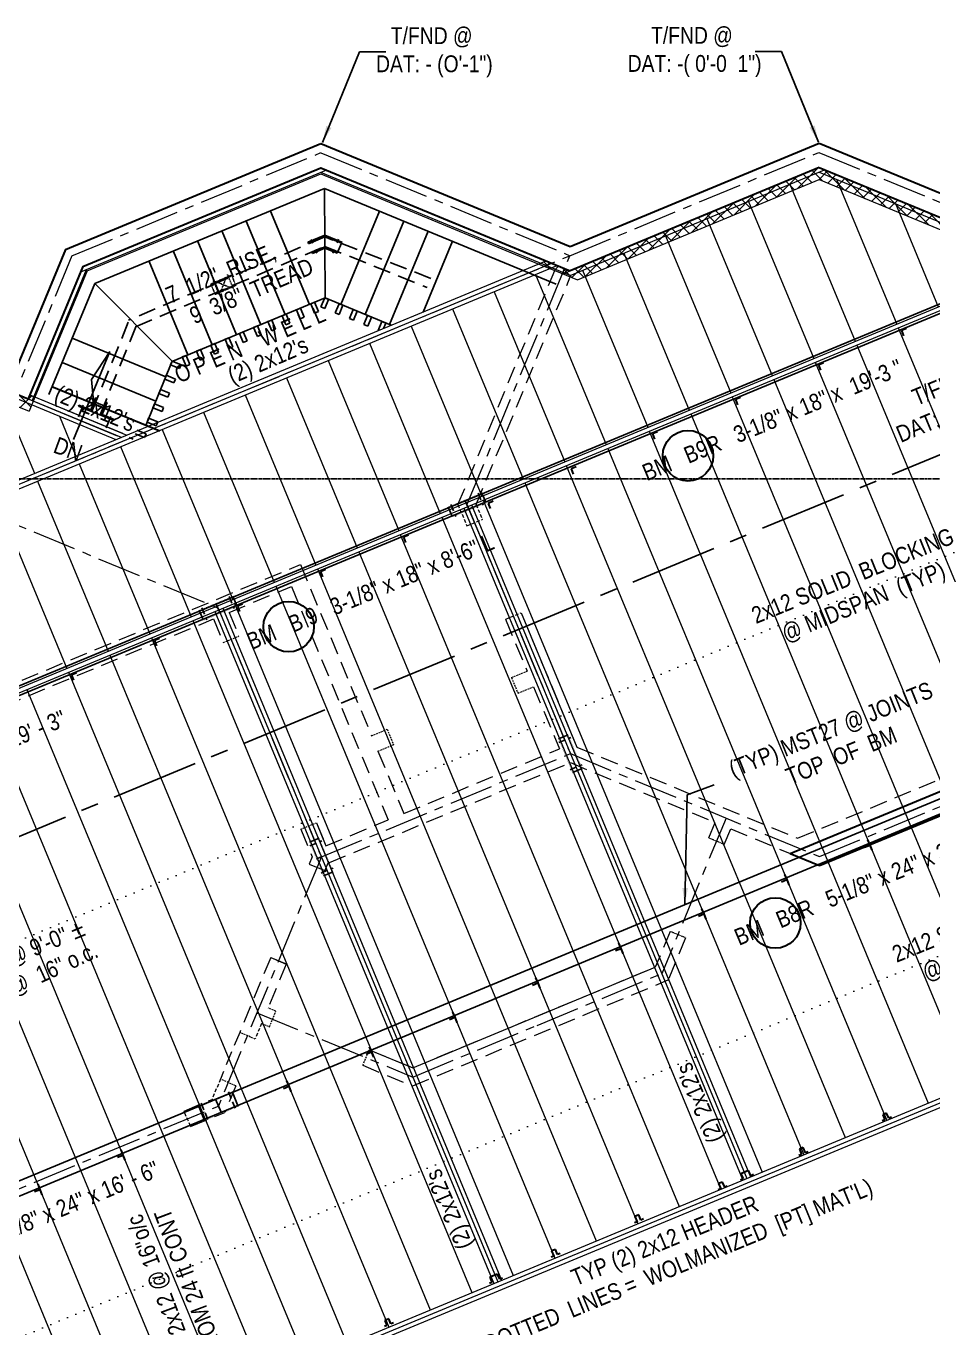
# Model space of a CAD drawing. Header units: inches. Extents: x 2775 to 35778, y 1675 to 10350.
# Drawn here: x 13651.4 to 13974.3, y 2336.2 to 2799.9 of the extents above; entities that cross this region are included whole.
import ezdxf

# ---------------------------------------------------------------- set-up
doc = ezdxf.new("R2010")
doc.units = ezdxf.units.IN
doc.header["$LTSCALE"] = 0.5
doc.header["$MEASUREMENT"] = 0
for name, pattern in [('CENTER', [2, 1.25, -0.25, 0.25, -0.25]), ('DOT2', [0.125, 0, -0.125]), ('HIDDEN', [0.375, 0.25, -0.125])]:
    doc.linetypes.add(name, pattern=pattern)
for name, color, linetype in [('BEAMS', 3, 'CONTINUOUS'), ('BM_SCHEDULE_TEXT', 7, 'CONTINUOUS'), ('COLUMN_CAPS', 7, 'CONTINUOUS'), ('FL FRAMING STEEL', 7, 'CONTINUOUS'), ('LAYOUT LINES', 1, 'CENTER'), ('LLFRAMING', 6, 'CONTINUOUS'), ('LLSTAIRS', 47, 'CONTINUOUS'), ('LLTEXT', 7, 'CONTINUOUS'), ('STAIRS', 7, 'CONTINUOUS')]:
    doc.layers.add(name, color=color, linetype=linetype)
for name, color, linetype, lineweight in [('FL JOISTS', 7, 'CONTINUOUS', 20), ('FOUNDATION', 7, 'CONTINUOUS', 30), ('GRID', 1, 'CENTER', 20), ('KNEE WALL', 7, 'CONTINUOUS', 9), ('WALLS', 4, 'HIDDEN', 9)]:
    doc.layers.add(name, color=color, linetype=linetype, lineweight=lineweight)
doc.styles.add('ARCHENT', font='technical.ttf', dxfattribs={"height": 6})
doc.styles.add('ARCHENTLTD', font='technical.ttf', dxfattribs={"height": 6})
doc.dimstyles.new('ARCHENT', dxfattribs={"dimtxt": 6, "dimasz": 6, "dimexe": 9, "dimexo": 3, "dimgap": 1, "dimtad": 0, "dimtoh": 1, "dimdec": 3, "dimzin": 0, "dimdsep": 46, "dimlunit": 4, "dimtxsty": 'ARCHENTLTD', "dimcen": 6, "dimaunit": 1, "dimadec": 0, "dimazin": 0, "dimtfac": 1, "dimtdec": 3, "dimtofl": 0, "dimtmove": 0, "dimatfit": 3, "dimfxl": 1, "dimfrac": 2, "dimtolj": 1, "dimtzin": 0, "dimarcsym": 0})
doc.dimstyles.new('ARCHENTLTD', dxfattribs={"dimtxt": 12, "dimasz": 6, "dimexe": 9, "dimexo": 3, "dimgap": 1, "dimtad": 0, "dimdec": 4, "dimzin": 1, "dimdsep": 46, "dimlunit": 4, "dimtxsty": 'ARCHENT', "dimcen": 6, "dimaunit": 1, "dimadec": 5, "dimazin": 0, "dimtfac": 1, "dimtdec": 4, "dimtofl": 0, "dimtmove": 0, "dimatfit": 3, "dimfxl": 1, "dimfrac": 2, "dimtolj": 1, "dimtzin": 0, "dimarcsym": 0})

msp = doc.modelspace()

# ---------------------------------------------------------------- hatches: boundary and pattern name
at = {"layer": 'LLFRAMING', "linetype": 'Continuous', "ltscale": 0.5}
h = msp.add_hatch(dxfattribs=at)
h.set_pattern_fill('STEEL', color=5, scale=12, angle=23, style=0)
h.set_pattern_definition([(68, (13291.7783, 2094.8932), (-1.3907758, 0.56191), []), (68, (13291.4852, 2095.5836), (-1.3907758, 0.56191), [])])
h.paths.add_polyline_path([(13717.1609, 2708.0598), (13717.2586, 2707.8297), (13724.6279, 2710.9578), (13724.5302, 2711.1879)])
h.paths.add_polyline_path([(13718.6305, 2704.5976), (13718.7282, 2704.3675), (13726.0975, 2707.4956), (13725.9998, 2707.7257)])

# ---------------------------------------------------------------- linework, layer by layer
at = {"layer": 'BEAMS', "linetype": 'HIDDEN', "ltscale": 50}
for p, q in [((13757.7434, 2724.8059), (13687.883, 2695.1519)), ((13795.5274, 2710.062), (13757.7434, 2724.8059)), ((13690.3818, 2692.816), (13757.7677, 2721.4131)), ((13757.8058, 2721.4103), (13794.2121, 2706.8064)), ((13674.7644, 2662.6404), (13688.0339, 2695.0953)), ((13677.7263, 2661.415), (13690.402, 2692.7538))]:
    msp.add_line(p, q, dxfattribs=at)
at = {"layer": 'BEAMS', "ltscale": 75}
for p, q in [((13507.6849, 2506.2979), (14024.4087, 2720.7644)), ((13507.5708, 2502.7741), (14021.1388, 2715.9308)), ((13507.5708, 2502.7741), (14018.1035, 2714.671)), ((13507.5708, 2502.7741), (14018.1035, 2714.671)), ((13807.7804, 2630.8527), (13809.0355, 2627.8972)), ((13539.5496, 2343.1687), (14160.4052, 2600.8552)), ((13539.5522, 2337.7563), (14162.3219, 2596.2371)), ((13719.1142, 2594.0518), (13720.3693, 2591.0962)), ((13754.8301, 2503.2685), (13756.5169, 2503.9686)), ((13718.8376, 2417.6764), (13720.792, 2413.074))]:
    msp.add_line(p, q, dxfattribs=at)
at = {"layer": 'BEAMS', "linetype": 'Continuous', "lineweight": 30, "ltscale": 75}
for centre in [(13887.0755, 2646.8784), (13744.8665, 2585.9806), (13918.2003, 2480.4568)]:
    msp.add_circle(centre, 9, dxfattribs=at)
at = {"layer": 'BM_SCHEDULE_TEXT', "color": 1, "linetype": 'Continuous', "ltscale": 0.5}
msp.add_line((13674.6061, 2662.6904), (13677.9437, 2661.3405), dxfattribs=at)
at = {"layer": 'COLUMN_CAPS', "color": 5, "linetype": 'HIDDEN', "ltscale": 20}
for p, q in [((13802.6702, 2629.5066), (13804.4458, 2625.22)), ((13812.371, 2633.5248), (13814.1466, 2629.2381)), ((13714.004, 2592.6996), (13715.7796, 2588.413)), ((13723.7048, 2596.7178), (13725.4804, 2592.4311)), ((13841.094, 2544.7583), (13845.3807, 2546.5339)), ((13845.1122, 2535.0576), (13849.3989, 2536.8332)), ((13752.4278, 2507.9574), (13756.7145, 2509.733)), ((13756.446, 2498.2567), (13760.7327, 2500.0323)), ((13713.748, 2416.2447), (13716.289, 2410.1103)), ((13723.4488, 2420.2629), (13725.9898, 2414.1285))]:
    msp.add_line(p, q, dxfattribs=at)
at = {"layer": 'COLUMN_CAPS', "color": 5, "linetype": 'Continuous', "ltscale": 0.25}
for p, q in [((13813.6693, 2633.6567), (13815.1044, 2630.1922)), ((13801.6589, 2628.6818), (13803.0939, 2625.2173)), ((13725.0031, 2596.8497), (13726.4382, 2593.3852)), ((13712.9927, 2591.8748), (13714.4278, 2588.4103)), ((13840.9621, 2546.0567), (13844.4267, 2547.4918)), ((13845.937, 2534.0463), (13849.4015, 2535.4813)), ((13752.2959, 2509.2557), (13755.7605, 2510.6908)), ((13757.2708, 2497.2453), (13760.7354, 2498.6804)), ((13724.7471, 2420.3948), (13726.9476, 2415.0825)), ((13724.7471, 2420.3948), (13726.9476, 2415.0825)), ((13712.7367, 2415.4199), (13714.9371, 2410.1076)), ((13712.7367, 2415.4199), (13714.9371, 2410.1076))]:
    msp.add_line(p, q, dxfattribs=at)
at = {"layer": 'COLUMN_CAPS', "color": 5, "linetype": 'Continuous', "ltscale": 0.5, "const_width": 0.0625}
for points, elevation in [([(13807.6648, 2631.1695), (13801.6595, 2628.6821), (13801.7552, 2628.4511), (13807.7604, 2630.9386)], -44586.5265), ([(13807.6648, 2631.1695), (13813.67, 2633.657), (13813.7656, 2633.426), (13807.7604, 2630.9386)], -44586.5265), ([(13809.0835, 2627.7405), (13803.0783, 2625.2531), (13803.1739, 2625.0221), (13809.1792, 2627.5096)], -44587.1408), ([(13718.9986, 2594.3625), (13725.0038, 2596.85), (13725.0995, 2596.619), (13719.0942, 2594.1316)], -44586.5265), ([(13718.9986, 2594.3625), (13712.9934, 2591.8751), (13713.089, 2591.6441), (13719.0942, 2594.1316)], -44586.5265), ([(13720.4173, 2590.9336), (13726.4225, 2593.421), (13726.5182, 2593.19), (13720.513, 2590.7026)], -44587.1408), ([(13720.4173, 2590.9336), (13714.4121, 2588.4461), (13714.5078, 2588.2151), (13720.513, 2590.7026)], -44587.1408), ([(13843.4495, 2540.0515), (13840.9621, 2546.0567), (13841.1931, 2546.1524), (13843.6805, 2540.1471)], -44586.5265), ([(13846.6831, 2541.3909), (13844.1957, 2547.3961), (13844.4267, 2547.4918), (13846.9141, 2541.4865)], -44586.5265), ([(13846.6831, 2541.3909), (13849.1706, 2535.3856), (13849.4015, 2535.4813), (13846.9141, 2541.4865)], -44586.5265), ([(13843.4495, 2540.0515), (13845.937, 2534.0463), (13846.168, 2534.1419), (13843.6805, 2540.1471)], -44586.5265), ([(13754.7834, 2503.2505), (13752.2959, 2509.2557), (13752.5269, 2509.3514), (13755.0143, 2503.3462)], -44586.5265), ([(13758.017, 2504.5899), (13755.5295, 2510.5951), (13755.7605, 2510.6908), (13758.2479, 2504.6856)], -44586.5265), ([(13758.017, 2504.5899), (13760.5044, 2498.5847), (13760.7354, 2498.6804), (13758.2479, 2504.6856)], -44586.5265), ([(13754.7834, 2503.2505), (13757.2708, 2497.2453), (13757.5018, 2497.341), (13755.0143, 2503.3462)], -44586.5265), ([(13718.7419, 2417.9074), (13712.7367, 2415.4199), (13712.8324, 2415.189), (13718.8376, 2417.6764)], -44586.5265), ([(13718.7419, 2417.9074), (13712.7367, 2415.4199), (13712.8324, 2415.189), (13718.8376, 2417.6764)], -44586.5265), ([(13718.7419, 2417.9074), (13724.7471, 2420.3948), (13724.8428, 2420.1638), (13718.8376, 2417.6764)], -44586.5265), ([(13718.7419, 2417.9074), (13724.7471, 2420.3948), (13724.8428, 2420.1638), (13718.8376, 2417.6764)], -44586.5265), ([(13720.8467, 2412.826), (13714.8415, 2410.3386), (13714.9371, 2410.1076), (13720.9424, 2412.5951)], -44586.5265), ([(13720.8467, 2412.826), (13714.8415, 2410.3386), (13714.9371, 2410.1076), (13720.9424, 2412.5951)], -44586.5265), ([(13720.8467, 2412.826), (13726.8519, 2415.3135), (13726.9476, 2415.0825), (13720.9424, 2412.5951)], -44586.5265), ([(13720.8467, 2412.826), (13726.8519, 2415.3135), (13726.9476, 2415.0825), (13720.9424, 2412.5951)], -44586.5265)]:
    msp.add_lwpolyline(points, dxfattribs=dict(at, elevation=elevation))
at = {"layer": 'FL FRAMING STEEL', "color": 7, "lineweight": 30, "ltscale": 50}
for p, q in [((13964.9016, 2692.2044), (13963.0537, 2691.4392)), ((13963.0537, 2691.4392), (13963.8189, 2689.5914)), ((13935.3462, 2679.9374), (13933.4984, 2679.1722)), ((13933.4984, 2679.1722), (13934.2635, 2677.3244)), ((13905.7908, 2667.6704), (13903.943, 2666.9052)), ((13903.943, 2666.9052), (13904.7081, 2665.0574)), ((13876.2354, 2655.4034), (13874.3876, 2654.6383)), ((13874.3876, 2654.6383), (13875.1527, 2652.7904)), ((13847.2999, 2642.9414), (13845.4521, 2642.1763)), ((13845.4521, 2642.1763), (13846.2172, 2640.3284)), ((13817.7445, 2630.6745), (13815.8967, 2629.9093)), ((13815.8967, 2629.9093), (13816.6618, 2628.0615)), ((13787.5692, 2618.6025), (13785.7214, 2617.8373)), ((13785.7214, 2617.8373), (13786.4865, 2615.9895)), ((13758.0138, 2606.3355), (13756.166, 2605.5703)), ((13756.166, 2605.5703), (13756.9312, 2603.7225)), ((13728.4585, 2594.0685), (13726.6106, 2593.3034)), ((13726.6106, 2593.3034), (13727.3758, 2591.4555)), ((13698.9031, 2581.8015), (13697.0552, 2581.0364)), ((13697.0552, 2581.0364), (13697.8204, 2579.1885)), ((13669.3477, 2569.5346), (13667.4998, 2568.7694)), ((13667.4998, 2568.7694), (13668.265, 2566.9215)), ((13951.0491, 2510.0428), (13951.8163, 2508.1958)), ((13949.9693, 2507.4286), (13951.8163, 2508.1958)), ((13951.8163, 2508.1958), (13952.5835, 2506.3488)), ((13920.4139, 2495.1616), (13922.2609, 2495.9288)), ((13921.4937, 2497.7758), (13922.2609, 2495.9288)), ((13922.2609, 2495.9288), (13923.0281, 2494.0818)), ((13890.8585, 2482.8946), (13892.7055, 2483.6618)), ((13891.9383, 2485.5088), (13892.7055, 2483.6618)), ((13892.7055, 2483.6618), (13893.4727, 2481.8148)), ((13862.3829, 2473.2418), (13863.1501, 2471.3948)), ((13861.3031, 2470.6277), (13863.1501, 2471.3948)), ((13863.1501, 2471.3948), (13863.9173, 2469.5478)), ((13831.7477, 2458.3607), (13833.5947, 2459.1279)), ((13832.8276, 2460.9749), (13833.5947, 2459.1279)), ((13833.5947, 2459.1279), (13834.3619, 2457.2808)), ((13803.2722, 2448.7079), (13804.0393, 2446.8609)), ((13802.1923, 2446.0937), (13804.0393, 2446.8609)), ((13804.0393, 2446.8609), (13804.8065, 2445.0139)), ((13772.4622, 2433.7542), (13774.3092, 2434.5214)), ((13773.542, 2436.3684), (13774.3092, 2434.5214)), ((13774.3092, 2434.5214), (13775.0763, 2432.6743)), ((13743.0815, 2421.5597), (13744.9286, 2422.3269)), ((13744.1614, 2424.1739), (13744.9286, 2422.3269)), ((13744.9286, 2422.3269), (13745.6957, 2420.4799)), ((13683.9708, 2397.0258), (13685.8178, 2397.7929)), ((13685.0506, 2399.64), (13685.8178, 2397.7929)), ((13685.8178, 2397.7929), (13686.5849, 2395.9459)), ((13654.4154, 2384.7588), (13656.2624, 2385.526)), ((13655.4952, 2387.373), (13656.2624, 2385.526)), ((13656.2624, 2385.526), (13657.0295, 2383.679))]:
    msp.add_line(p, q, dxfattribs=at)
at = {"layer": 'FL FRAMING STEEL', "color": 7, "linetype": 'Continuous', "lineweight": 30, "ltscale": 0.5}
for p, q in [((13957.826, 2412.7551), (13956.4402, 2412.181)), ((13956.4402, 2412.181), (13957.2056, 2410.3333)), ((13958.5914, 2410.9073), (13957.826, 2412.7551)), ((13957.2056, 2410.3333), (13956.2817, 2409.9506)), ((13959.5153, 2411.29), (13958.5914, 2410.9073)), ((13927.5253, 2398.0393), (13926.6015, 2397.6566)), ((13928.1458, 2400.4611), (13926.76, 2399.8871)), ((13926.76, 2399.8871), (13927.5253, 2398.0393)), ((13928.9111, 2398.6133), (13928.1458, 2400.4611)), ((13929.835, 2398.996), (13928.9111, 2398.6133)), ((13899.3778, 2388.1856), (13897.9919, 2387.6116)), ((13900.1431, 2386.3378), (13899.3778, 2388.1856)), ((13906.6711, 2389.28), (13905.7472, 2388.8973)), ((13908.6774, 2392.2758), (13905.9057, 2391.1278)), ((13905.9057, 2391.1278), (13906.6711, 2389.28)), ((13909.4427, 2390.4281), (13908.6774, 2392.2758)), ((13910.3656, 2390.8133), (13909.4427, 2390.4281)), ((13898.7573, 2385.7638), (13897.8334, 2385.3811)), ((13897.9919, 2387.6116), (13898.7573, 2385.7638)), ((13901.067, 2386.7205), (13900.1431, 2386.3378)), ((13869.5675, 2376.4907), (13868.1817, 2375.9167)), ((13868.1817, 2375.9167), (13868.947, 2374.069)), ((13870.3329, 2374.643), (13869.5675, 2376.4907)), ((13871.2567, 2375.0257), (13870.3329, 2374.643)), ((13868.947, 2374.069), (13868.0232, 2373.6863)), ((13839.2668, 2361.775), (13838.3429, 2361.3923)), ((13839.8872, 2364.1968), (13838.5014, 2363.6227)), ((13838.5014, 2363.6227), (13839.2668, 2361.775)), ((13840.6526, 2362.349), (13839.8872, 2364.1968)), ((13841.5765, 2362.7317), (13840.6526, 2362.349)), ((13817.2719, 2352.412), (13816.348, 2352.0294)), ((13819.2781, 2355.4079), (13816.5065, 2354.2598)), ((13816.5065, 2354.2598), (13817.2719, 2352.412)), ((13820.0435, 2353.5601), (13819.2781, 2355.4079)), ((13820.9663, 2353.9453), (13820.0435, 2353.5601)), ((13780.4967, 2339.4818), (13779.1109, 2338.9078)), ((13779.1109, 2338.9078), (13779.8763, 2337.06)), ((13781.2621, 2337.6341), (13780.4967, 2339.4818)), ((13782.186, 2338.0167), (13781.2621, 2337.6341)), ((13779.8763, 2337.06), (13778.9524, 2336.6773))]:
    msp.add_line(p, q, dxfattribs=at)
at = {"layer": 'FL JOISTS', "linetype": 'Continuous', "lineweight": 9, "ltscale": 50}
for p, q in [((13758.3115, 2748.6096), (13670.7636, 2712.2728)), ((13756.351, 2749.42), (13671.5748, 2714.2336)), ((13845.0855, 2712.7392), (13756.351, 2749.42)), ((13845.0867, 2711.1156), (13756.3522, 2747.7964)), ((13843.1263, 2711.926), (13933.7517, 2749.5401)), ((13845.0867, 2711.1156), (13935.7121, 2748.7297)), ((13933.7517, 2749.5401), (14013.501, 2716.5736)), ((13933.7529, 2747.9165), (14012.928, 2715.1873)), ((13940.0106, 2745.3297), (13961.3981, 2693.7999)), ((13923.3974, 2743.6185), (13946.6204, 2687.6664)), ((13908.6197, 2737.485), (13931.8427, 2681.5329)), ((13960.9218, 2736.6855), (13976.1758, 2699.9334)), ((13893.842, 2731.3515), (13917.065, 2675.3994)), ((13879.0643, 2725.218), (13902.2873, 2669.2659)), ((13864.2866, 2719.0845), (13887.5096, 2663.1324)), ((13507.3714, 2503.7317), (14016.8477, 2715.1901)), ((13508.1789, 2505.691), (14014.8873, 2716.0005)), ((13542.7404, 2594.3072), (13836.5892, 2716.2513)), ((13543.494, 2591.3719), (13840.5103, 2714.6305)), ((13543.8889, 2593.1598), (13838.5498, 2715.4409)), ((13671.5748, 2714.2336), (13652.0949, 2667.1473)), ((13672.7234, 2713.0862), (13653.4809, 2666.5739)), ((13849.5089, 2712.951), (13872.7319, 2656.9989)), ((13832.8089, 2711.4491), (13857.9542, 2650.8654)), ((13818.0312, 2705.3156), (13843.1765, 2644.7319)), ((13803.2535, 2699.1821), (13828.3988, 2638.5985)), ((13788.4758, 2693.0486), (13813.6211, 2632.465)), ((13605.0353, 2686.6163), (13683.8448, 2654.0121)), ((13605.0362, 2684.9926), (13683.2713, 2652.6261)), ((13773.6981, 2686.9151), (13798.8434, 2626.3315)), ((13758.9204, 2680.7816), (13784.0657, 2620.198)), ((13744.1427, 2674.6482), (13769.288, 2614.0645)), ((13642.3089, 2669.5725), (13654.3265, 2640.618)), ((13652.1082, 2667.1418), (13685.2302, 2653.439)), ((13652.6812, 2668.5281), (13687.189, 2654.2519)), ((13729.365, 2668.5147), (13754.5103, 2607.931)), ((13714.5873, 2662.3812), (13739.7326, 2601.7975)), ((13663.2236, 2660.92), (13669.1042, 2646.7515)), ((13699.8096, 2656.2477), (13724.9549, 2595.664)), ((13685.032, 2650.1142), (13710.1772, 2589.5305)), ((13670.2543, 2643.9807), (13695.3995, 2583.397)), ((13655.4766, 2637.8472), (13680.6218, 2577.2636)), ((13640.6989, 2631.7137), (13665.8441, 2571.1301))]:
    msp.add_line(p, q, dxfattribs=at)
at = {"layer": 'FL JOISTS', "ltscale": 50}
for p, q in [((13961.9731, 2692.4145), (14061.3096, 2453.0784)), ((13947.1954, 2686.281), (14046.532, 2446.9449)), ((13932.4177, 2680.1475), (14031.7543, 2440.8114)), ((13917.64, 2674.014), (14016.9766, 2434.6779)), ((13902.8623, 2667.8805), (14002.1989, 2428.5444)), ((13888.0846, 2661.747), (13987.4212, 2422.4109)), ((13873.3069, 2655.6135), (13972.6435, 2416.2774)), ((13858.5292, 2649.48), (13957.8658, 2410.1439)), ((13843.7515, 2643.3465), (13943.0881, 2404.0104)), ((13828.9738, 2637.213), (13928.3104, 2397.8769)), ((13810.0399, 2629.3545), (13909.3765, 2390.0184)), ((13814.1961, 2631.0796), (13913.5327, 2391.7435)), ((13799.4184, 2624.9461), (13898.755, 2385.61)), ((13807.2691, 2628.2045), (13906.6056, 2388.8684)), ((13808.6545, 2628.7795), (13907.9911, 2389.4434)), ((13784.6407, 2618.8126), (13883.9773, 2379.4765)), ((13769.863, 2612.6791), (13869.1996, 2373.343)), ((13755.0853, 2606.5456), (13854.4219, 2367.2095)), ((13740.3076, 2600.4121), (13839.6442, 2361.076)), ((13721.3737, 2592.5536), (13820.7103, 2353.2175)), ((13725.5299, 2594.2786), (13824.8665, 2354.9425)), ((13710.7522, 2588.1451), (13810.0888, 2348.809)), ((13718.6029, 2591.4035), (13817.9395, 2352.0674)), ((13719.9883, 2591.9786), (13819.3249, 2352.6425)), ((13827.6531, 2590.9638), (13847.5187, 2543.1008)), ((13695.9745, 2582.0116), (13795.3111, 2342.6755)), ((13681.1969, 2575.8781), (13780.5334, 2336.542)), ((13666.4192, 2569.7447), (13765.7557, 2330.4086)), ((13651.6415, 2563.6112), (13750.978, 2324.2751)), ((13636.8638, 2557.4777), (13736.2003, 2318.1416)), ((13622.0861, 2551.3442), (13721.4226, 2312.0081)), ((13607.3084, 2545.2107), (13706.6449, 2305.8746)), ((13592.5307, 2539.0772), (13691.8673, 2299.7411)), ((13577.753, 2532.9437), (13677.0896, 2293.6076)), ((13754.7516, 2516.1803), (13758.1695, 2507.9454)), ((13753.3015, 2504.0222), (13752.2196, 2501.4049)), ((13752.2305, 2501.4004), (13757.775, 2499.1075)), ((13606.6982, 2264.3916), (14098.0866, 2468.3426)), ((13738.4821, 2468.1724), (13744.0327, 2465.8769)), ((13607.2732, 2263.0062), (14097.2763, 2466.3822)), ((13607.8482, 2261.6207), (14098.4251, 2465.235)), ((13789.0709, 2428.8932), (13875.4416, 2464.7414)), ((13773.5504, 2435.309), (13789.0709, 2428.8932))]:
    msp.add_line(p, q, dxfattribs=at)
at = {"layer": 'FL JOISTS', "linetype": 'DOT2', "lineweight": 9, "ltscale": 50}
for p, q in [((13549.8847, 2433.1358), (14049.3368, 2640.4337)), ((13588.6811, 2307.801), (14102.4033, 2521.0217))]:
    msp.add_line(p, q, dxfattribs=at)
at = {"layer": 'FOUNDATION', "ltscale": 10}
for p, q in [((13665.4169, 2720.3827), (13756.3448, 2758.1224)), ((13756.3448, 2758.1224), (13845.0793, 2721.4416)), ((13845.0793, 2721.4416), (13933.7455, 2758.2425)), ((13933.7455, 2758.2425), (14024.7609, 2720.6188)), ((13671.5748, 2714.2336), (13756.351, 2749.42)), ((13756.351, 2749.42), (13845.0855, 2712.7392)), ((13933.7517, 2749.5401), (14018.6118, 2714.4609)), ((13665.4169, 2720.3827), (13647.7494, 2677.6435)), ((13671.5748, 2714.2336), (13652.1082, 2667.1418)), ((13605.0164, 2686.6085), (13652.1082, 2667.1418)), ((13923.4737, 2505.2103), (14029.213, 2549.0974)), ((13933.9293, 2500.8882), (14024.8909, 2538.6418))]:
    msp.add_line(p, q, dxfattribs=at)
at = {"layer": 'FOUNDATION', "lineweight": 30, "ltscale": 10}
for p, q in [((13671.5748, 2714.2336), (13756.351, 2749.42)), ((13756.351, 2749.42), (13834.7407, 2717.0155)), ((13671.5748, 2714.2336), (13652.6812, 2668.5281))]:
    msp.add_line(p, q, dxfattribs=at)
at = {"layer": 'FOUNDATION', "ltscale": 5}
for p, q in [((13933.7517, 2749.5401), (13845.0855, 2712.7392)), ((13923.4737, 2505.2103), (13933.9298, 2500.8879))]:
    msp.add_line(p, q, dxfattribs=at)
at = {"layer": 'FOUNDATION', "linetype": 'CENTER', "lineweight": 9, "ltscale": 10}
msp.add_line((13735.2504, 2444.6489), (13735.2525, 2444.648), dxfattribs=at)
at = {"layer": 'GRID', "linetype": 'CENTER', "ltscale": 25}
for p, q in [((13667.6828, 2718.0323), (13756.349, 2754.8333)), ((13756.3312, 2754.8127), (13845.0499, 2718.1385)), ((13845.0499, 2718.1385), (13933.716, 2754.9394)), ((13933.716, 2754.9394), (14022.4347, 2718.2652)), ((13542.3312, 2592.5081), (13845.0499, 2718.1385)), ((13667.6828, 2718.0323), (13631.0043, 2629.3081)), ((13808.3822, 2629.4357), (13845.0499, 2718.1385)), ((13631.0043, 2629.3081), (13719.716, 2592.6348)), ((13808.3822, 2629.4357), (13845.1831, 2540.7695)), ((13719.716, 2592.6348), (13756.5169, 2503.9686)), ((13756.5169, 2503.9686), (13845.1831, 2540.7695)), ((13845.1831, 2540.7695), (13933.8952, 2504.0794)), ((13933.8952, 2504.0794), (14022.5614, 2540.8804)), ((13900.6257, 2517.8323), (13877.7076, 2462.391)), ((13756.5169, 2503.9686), (13719.8427, 2415.2499)), ((13833.3745, 2443.9906), (13877.7076, 2462.391)), ((13733.5952, 2448.5103), (13789.0414, 2425.5901)), ((13789.0414, 2425.5901), (13833.3745, 2443.9906)), ((13631.1765, 2378.449), (13719.8427, 2415.2499))]:
    msp.add_line(p, q, dxfattribs=at)
at = {"layer": 'KNEE WALL', "lineweight": 9, "ltscale": 10}
for p, q in [((13673.1066, 2712.7039), (13756.3526, 2747.2552)), ((13756.3526, 2747.2552), (13833.9767, 2715.1672)), ((13833.9767, 2715.1672), (13839.6197, 2712.8344)), ((13839.6197, 2712.8344), (13847.701, 2709.4938)), ((13673.1066, 2712.7039), (13654.5295, 2667.764)), ((13654.5295, 2667.764), (13652.4437, 2662.7181)), ((13648.7195, 2664.2576), (13652.4437, 2662.7181))]:
    msp.add_line(p, q, dxfattribs=at)
at = {"layer": 'KNEE WALL', "ltscale": 50}
for p, q in [((13847.701, 2709.4938), (13933.7548, 2745.2105)), ((13933.7548, 2745.2105), (14020.7803, 2709.2362)), ((13836.5892, 2716.2513), (13833.9767, 2715.1672))]:
    msp.add_line(p, q, dxfattribs=at)
at = {"layer": 'KNEE WALL', "lineweight": -3, "ltscale": 75}
for p, q in [((13918.5077, 2738.8822), (13925.9115, 2746.286)), ((13928.077, 2742.854), (13925.0165, 2745.9145)), ((13926.0629, 2742.018), (13933.4667, 2749.4218)), ((13931.2002, 2744.1502), (13928.1396, 2747.2108)), ((13935.1262, 2744.6436), (13931.2628, 2748.5071)), ((13933.6181, 2745.1538), (13936.7606, 2748.2963)), ((13942.6599, 2741.5294), (13935.2816, 2748.9077)), ((13936.8251, 2743.9413), (13939.8875, 2747.0037)), ((13939.9519, 2742.6488), (13943.0143, 2745.7112)), ((13950.1936, 2738.4151), (13942.8152, 2745.7934)), ((13910.9525, 2735.7464), (13918.3563, 2743.1502)), ((13915.5844, 2737.6689), (13912.5239, 2740.7295)), ((13918.7076, 2738.9652), (13915.647, 2742.0257)), ((13921.8307, 2740.2614), (13918.7702, 2743.322)), ((13924.9539, 2741.5577), (13921.8933, 2744.6183)), ((13943.0788, 2741.3562), (13946.1412, 2744.4186)), ((13946.2056, 2740.0636), (13949.268, 2743.126)), ((13949.3325, 2738.7711), (13952.3949, 2741.8335)), ((13957.7272, 2735.3009), (13950.3489, 2742.6792)), ((13895.842, 2729.4748), (13903.2458, 2736.8786)), ((13906.215, 2733.7801), (13903.1544, 2736.8407)), ((13903.3973, 2732.6106), (13910.8011, 2740.0144)), ((13909.3381, 2735.0764), (13906.2776, 2738.1369)), ((13912.4613, 2736.3726), (13909.4007, 2739.4332)), ((13952.4593, 2737.4785), (13955.5217, 2740.5409)), ((13955.5862, 2736.1859), (13958.6486, 2739.2483)), ((13965.2609, 2732.1866), (13957.8826, 2739.565)), ((13958.713, 2734.8934), (13961.7754, 2737.9557)), ((13961.8399, 2733.6008), (13964.9023, 2736.6632)), ((13972.7945, 2729.0724), (13965.4162, 2736.4507)), ((13888.2868, 2726.339), (13895.6906, 2733.7428)), ((13893.7224, 2728.595), (13890.6618, 2731.6556)), ((13896.8455, 2729.8913), (13893.785, 2732.9519)), ((13899.9687, 2731.1876), (13896.9081, 2734.2481)), ((13903.0918, 2732.4838), (13900.0313, 2735.5444)), ((13964.9667, 2732.3082), (13968.0291, 2735.3706)), ((13968.0936, 2731.0157), (13971.156, 2734.078)), ((13971.2204, 2729.7231), (13974.2828, 2732.7855)), ((13980.3282, 2725.9582), (13972.9499, 2733.3365)), ((13873.1764, 2720.0674), (13880.5802, 2727.4712)), ((13880.7316, 2723.2032), (13888.1354, 2730.607)), ((13884.3529, 2724.7063), (13881.2924, 2727.7668)), ((13887.4761, 2726.0025), (13884.4155, 2729.0631)), ((13890.5992, 2727.2988), (13887.5387, 2730.3593)), ((13865.6212, 2716.9316), (13873.025, 2724.3354)), ((13871.8603, 2719.5212), (13868.7998, 2722.5818)), ((13874.9835, 2720.8175), (13871.9229, 2723.878)), ((13878.1066, 2722.1137), (13875.0461, 2725.1743)), ((13881.2298, 2723.41), (13878.1692, 2726.4705)), ((13850.5108, 2710.66), (13857.9146, 2718.0639)), ((13859.3677, 2714.3361), (13856.3071, 2717.3967)), ((13858.066, 2713.7958), (13865.4698, 2721.1996)), ((13862.4909, 2715.6324), (13859.4303, 2718.693)), ((13865.614, 2716.9287), (13862.5534, 2719.9892)), ((13868.7372, 2718.2249), (13865.6766, 2721.2855)), ((13838.1751, 2713.4316), (13835.7173, 2715.8895)), ((13836.3565, 2714.1834), (13837.8877, 2715.7146)), ((13839.4833, 2712.8908), (13841.0145, 2714.422)), ((13845.7088, 2710.3174), (13842.0196, 2714.0065)), ((13842.6102, 2711.5983), (13844.1414, 2713.1295)), ((13845.737, 2710.3057), (13850.3594, 2714.9281)), ((13849.9983, 2710.4473), (13846.9377, 2713.5079)), ((13853.1214, 2711.7436), (13850.0608, 2714.8042)), ((13856.2446, 2713.0399), (13853.184, 2716.1004)), ((13653.0917, 2664.2859), (13648.9164, 2668.4612)), ((13653.0917, 2664.2859), (13648.9164, 2668.4612)), ((13649.2213, 2664.0502), (13652.253, 2667.0819)), ((13652.253, 2667.0819), (13653.4013, 2668.2302)), ((13654.3843, 2667.4127), (13653.6838, 2668.1133)), ((13652.3481, 2662.7576), (13652.5388, 2662.9482))]:
    msp.add_line(p, q, dxfattribs=at)
at = {"layer": 'LAYOUT LINES', "linetype": 'CENTER', "lineweight": -3, "ltscale": 50}
msp.add_line((14173.4302, 2728.7494), (12681.2547, 2110.0467), dxfattribs=at)
at = {"layer": 'LAYOUT LINES', "ltscale": 1.5}
msp.add_line((12681.2547, 2638.4629), (14173.719, 2638.6719), dxfattribs=at)
at = {"layer": 'LLFRAMING', "color": 5, "linetype": 'Continuous', "ltscale": 0.5}
for p, q in [((13757.7485, 2725.4485), (13751.7371, 2722.8961)), ((13751.8942, 2722.5191), (13751.7371, 2722.8961)), ((13751.8942, 2722.5191), (13757.7549, 2725.0067)), ((13752.901, 2723.9097), (13753.4437, 2722.6238)), ((13763.6549, 2722.6234), (13757.7472, 2725.0067)), ((13757.7485, 2725.4485), (13763.809, 2723.0051)), ((13762.6333, 2724.0145), (13762.1051, 2722.7225)), ((13762.1868, 2718.9955), (13763.6558, 2722.6353)), ((13763.6558, 2722.6353), (13763.8086, 2723.014)), ((13757.809, 2721.2369), (13753.2295, 2719.2918)), ((13753.3832, 2718.946), (13753.2405, 2719.2883)), ((13753.3832, 2718.946), (13757.7748, 2720.7781)), ((13754.39, 2720.3367), (13754.9327, 2719.0507)), ((13757.7355, 2721.2365), (13762.3399, 2719.3741)), ((13762.1868, 2718.9955), (13757.7748, 2720.7781)), ((13761.1644, 2720.3748), (13760.6362, 2719.0828)), ((13724.5302, 2711.1879), (13724.6279, 2710.9578)), ((13717.1609, 2708.0598), (13717.2586, 2707.8297)), ((13718.7282, 2704.3675), (13718.6261, 2704.608)), ((13725.9998, 2707.7257), (13726.0975, 2707.4956)), ((13676.1415, 2667.5249), (13674.4006, 2663.216)), ((13674.6061, 2662.6904), (13676.5202, 2667.3721)), ((13676.5202, 2667.3721), (13676.1415, 2667.5249)), ((13670.0017, 2664.5528), (13670.1548, 2664.9314)), ((13674.6061, 2662.6904), (13670.0017, 2664.5528)), ((13670.0419, 2660.7753), (13671.7055, 2664.8442)), ((13670.1548, 2664.9314), (13674.4006, 2663.216)), ((13679.1631, 2664.6227), (13675.0946, 2666.2683)), ((13677.9442, 2661.3418), (13679.8066, 2665.9462)), ((13680.1852, 2665.7931), (13678.4698, 2661.5473)), ((13678.806, 2664.7707), (13680.098, 2664.2424)), ((13680.1852, 2665.7931), (13679.8065, 2665.9459)), ((13677.9442, 2661.3418), (13682.6259, 2659.4276)), ((13682.7787, 2659.8064), (13678.4698, 2661.5473)), ((13679.8765, 2656.7848), (13681.5221, 2660.8533)), ((13682.6259, 2659.4276), (13682.7787, 2659.8064))]:
    msp.add_line(p, q, dxfattribs=at)
at = {"layer": 'LLFRAMING', "color": 3, "linetype": 'Continuous', "ltscale": 0.5}
msp.add_line((13757.7418, 2725.0013), (13757.7723, 2721.2216), dxfattribs=at)
at = {"layer": 'LLFRAMING', "color": 5, "linetype": 'HIDDEN', "ltscale": 0.5}
for p, q in [((13717.1609, 2708.0598), (13724.5302, 2711.1879)), ((13717.2586, 2707.8297), (13724.6279, 2710.9578)), ((13724.6279, 2710.9578), (13725.9998, 2707.7257)), ((13717.2586, 2707.8297), (13718.6261, 2704.608)), ((13718.6305, 2704.5976), (13725.9998, 2707.7257)), ((13718.7282, 2704.3675), (13726.0975, 2707.4956))]:
    msp.add_line(p, q, dxfattribs=at)
at = {"layer": 'LLFRAMING', "linetype": 'HIDDEN', "ltscale": 0.5}
for p, q in [((13722.5417, 2710.0723), (13717.2586, 2707.8297)), ((13720.7167, 2705.4831), (13725.9998, 2707.7257))]:
    msp.add_line(p, q, dxfattribs=at)
at = {"layer": 'LLFRAMING', "color": 5, "linetype": 'CENTER', "ltscale": 0.25}
for p, q in [((13718.0233, 2709.2346), (13720.1723, 2704.1718)), ((13723.0861, 2711.3836), (13725.2351, 2706.3208))]:
    msp.add_line(p, q, dxfattribs=at)
at = {"layer": 'LLSTAIRS', "linetype": 'HIDDEN', "ltscale": 0.5}
for p, q in [((13722.5417, 2710.0799), (13717.2585, 2707.8373)), ((13719.3447, 2708.7228), (13723.9137, 2706.8478)), ((13722.5417, 2710.0799), (13720.7166, 2705.4907)), ((13720.7166, 2705.4907), (13725.9998, 2707.7333))]:
    msp.add_line(p, q, dxfattribs=at)
at = {"layer": 'STAIRS', "color": 7, "ltscale": 50}
for p, q in [((13675.8532, 2708.1753), (13757.6193, 2742.1123)), ((13757.6193, 2742.1123), (13840.0793, 2707.998)), ((13675.8532, 2708.1753), (13659.5283, 2668.6836))]:
    msp.add_line(p, q, dxfattribs=at)
at = {"layer": 'STAIRS', "color": 7, "linetype": 'Continuous', "ltscale": 12}
for p, q in [((13757.8992, 2703.0704), (13757.6193, 2742.1123)), ((13763.4435, 2700.7766), (13777.1941, 2734.0141)), ((13772.1065, 2697.1927), (13785.8571, 2730.4301)), ((13780.7694, 2693.6088), (13794.52, 2726.8462)), ((13792.7571, 2698.0615), (13803.1829, 2723.2623)), ((13703.3674, 2680.5666), (13675.8532, 2708.1753)), ((13701.1666, 2674.9848), (13667.7613, 2688.8049)), ((13697.5827, 2666.3219), (13664.1774, 2680.142))]:
    msp.add_line(p, q, dxfattribs=at)
at = {"layer": 'STAIRS', "color": 7, "ltscale": 12}
for p, q in [((13752.2471, 2700.7296), (13738.459, 2733.9766)), ((13734.9275, 2693.5468), (13721.1393, 2726.7938)), ((13743.5873, 2697.1382), (13729.7991, 2730.3852)), ((13726.2677, 2689.9554), (13712.4795, 2723.2024)), ((13717.6078, 2686.364), (13703.8197, 2719.611)), ((13708.948, 2682.7726), (13695.1599, 2716.0197))]:
    msp.add_line(p, q, dxfattribs=at)
at = {"layer": 'STAIRS', "color": 7, "linetype": 'Continuous'}
for p, q in [((13703.6377, 2680.5608), (13757.8947, 2703.0814)), ((13757.8992, 2703.0704), (13781.3994, 2693.3482)), ((13693.9616, 2657.6744), (13703.3674, 2680.5666))]:
    msp.add_line(p, q, dxfattribs=at)
at = {"layer": 'STAIRS', "ltscale": 75}
for p, q in [((13749.0475, 2699.4196), (13747.6609, 2698.8474)), ((13747.6609, 2698.8474), (13748.9961, 2695.6121)), ((13750.3827, 2696.1843), (13749.0475, 2699.4196)), ((13754.1315, 2701.5178), (13752.745, 2700.9456)), ((13752.745, 2700.9456), (13754.0802, 2697.7103)), ((13755.4667, 2698.2825), (13754.1315, 2701.5178)), ((13756.3895, 2699.9082), (13757.7312, 2703.1408)), ((13757.7749, 2699.3332), (13756.3895, 2699.9082)), ((13757.7312, 2703.1408), (13759.1166, 2702.5658)), ((13759.1166, 2702.5658), (13757.7749, 2699.3332)), ((13761.4711, 2697.8041), (13762.8127, 2701.0367)), ((13762.8127, 2701.0367), (13764.1982, 2700.4617)), ((13764.1982, 2700.4617), (13762.8565, 2697.2291)), ((13766.554, 2695.7031), (13767.8956, 2698.9357)), ((13767.8956, 2698.9357), (13769.2811, 2698.3607)), ((13738.8794, 2695.2233), (13737.4928, 2694.651)), ((13737.4928, 2694.651), (13738.828, 2691.4157)), ((13740.2146, 2691.9879), (13738.8794, 2695.2233)), ((13743.9634, 2697.3214), (13742.5768, 2696.7492)), ((13742.5768, 2696.7492), (13743.9121, 2693.5139)), ((13745.2986, 2694.0861), (13743.9634, 2697.3214)), ((13748.9961, 2695.6121), (13750.3827, 2696.1843)), ((13754.0802, 2697.7103), (13755.4667, 2698.2825)), ((13762.8565, 2697.2291), (13761.4711, 2697.8041)), ((13767.9394, 2695.1281), (13766.554, 2695.7031)), ((13769.2811, 2698.3607), (13767.9394, 2695.1281)), ((13771.6357, 2693.5989), (13772.9773, 2696.8315)), ((13772.9773, 2696.8315), (13774.3627, 2696.2565)), ((13774.3627, 2696.2565), (13773.0211, 2693.0239)), ((13776.7185, 2691.4979), (13778.0601, 2694.7306)), ((13778.0601, 2694.7306), (13779.4456, 2694.1556)), ((13728.7112, 2691.0269), (13727.3247, 2690.4547)), ((13727.3247, 2690.4547), (13728.6599, 2687.2194)), ((13730.0464, 2687.7916), (13728.7112, 2691.0269)), ((13733.7953, 2693.1251), (13732.4087, 2692.5528)), ((13732.4087, 2692.5528), (13733.7439, 2689.3175)), ((13733.7439, 2689.3175), (13735.1305, 2689.8898)), ((13735.1305, 2689.8898), (13733.7953, 2693.1251)), ((13738.828, 2691.4157), (13740.2146, 2691.9879)), ((13743.9121, 2693.5139), (13745.2986, 2694.0861)), ((13773.0211, 2693.0239), (13771.6357, 2693.5989)), ((13776.8297, 2691.4518), (13776.7185, 2691.4979)), ((13779.4456, 2694.1556), (13778.6342, 2692.2006)), ((13718.5431, 2686.8305), (13717.1566, 2686.2583)), ((13717.1566, 2686.2583), (13718.4918, 2683.023)), ((13719.8783, 2683.5952), (13718.5431, 2686.8305)), ((13723.6272, 2688.9287), (13722.2406, 2688.3565)), ((13722.2406, 2688.3565), (13723.5758, 2685.1212)), ((13723.5758, 2685.1212), (13724.9624, 2685.6934)), ((13724.9624, 2685.6934), (13723.6272, 2688.9287)), ((13728.6599, 2687.2194), (13730.0464, 2687.7916)), ((13703.389, 2680.6176), (13702.8178, 2679.2306)), ((13706.6253, 2679.2847), (13703.389, 2680.6176)), ((13708.375, 2682.6342), (13706.9885, 2682.0619)), ((13706.9885, 2682.0619), (13708.3237, 2678.8266)), ((13709.7102, 2679.3989), (13708.375, 2682.6342)), ((13713.4591, 2684.7323), (13712.0725, 2684.1601)), ((13712.0725, 2684.1601), (13713.4077, 2680.9248)), ((13713.4077, 2680.9248), (13714.7943, 2681.497)), ((13714.7943, 2681.497), (13713.4591, 2684.7323)), ((13718.4918, 2683.023), (13719.8783, 2683.5952)), ((13702.8178, 2679.2306), (13706.054, 2677.8978)), ((13706.054, 2677.8978), (13706.6253, 2679.2847)), ((13708.3237, 2678.8266), (13709.7102, 2679.3989)), ((13701.2945, 2675.532), (13700.7233, 2674.145)), ((13700.7233, 2674.145), (13703.9596, 2672.8122)), ((13704.5308, 2674.1992), (13701.2945, 2675.532)), ((13703.9596, 2672.8122), (13704.5308, 2674.1992)), ((13699.2, 2670.4464), (13698.6288, 2669.0594)), ((13698.6288, 2669.0594), (13701.8651, 2667.7266)), ((13702.4363, 2669.1136), (13699.2, 2670.4464)), ((13701.8651, 2667.7266), (13702.4363, 2669.1136)), ((13697.1056, 2665.3608), (13696.5343, 2663.9738)), ((13696.5343, 2663.9738), (13699.7706, 2662.641)), ((13700.3418, 2664.028), (13697.1056, 2665.3608)), ((13699.7706, 2662.641), (13700.3418, 2664.028)), ((13695.0111, 2660.2752), (13694.4399, 2658.8883)), ((13694.4399, 2658.8883), (13697.6762, 2657.5554)), ((13698.2474, 2658.9424), (13695.0111, 2660.2752)), ((13697.6762, 2657.5554), (13698.2474, 2658.9424)), ((13689.5098, 2652.8055), (13688.1224, 2653.3756)), ((13690.2657, 2654.6572), (13693.502, 2653.3243)), ((13694.0732, 2654.7113), (13690.8369, 2656.0442)), ((13693.502, 2653.3243), (13694.0732, 2654.7113))]:
    msp.add_line(p, q, dxfattribs=at)
at = {"layer": 'STAIRS', "color": 7, "linetype": 'Continuous', "lineweight": -3, "ltscale": 7.5}
for p, q in [((13668.2278, 2652.6343), (13681.1368, 2684.0365)), ((13681.1368, 2684.0365), (13674.6928, 2674.0004)), ((13674.6928, 2674.0004), (13675.3877, 2666.3232))]:
    msp.add_line(p, q, dxfattribs=at)
at = {"layer": 'STAIRS', "color": 7, "linetype": 'Continuous', "lineweight": 30, "ltscale": 12}
msp.add_line((13699.0149, 2655.5838), (13660.5935, 2671.479), dxfattribs=at)
at = {"layer": 'STAIRS', "color": 7, "linetype": 'Continuous', "lineweight": 20, "ltscale": 35}
msp.add_line((13685.8308, 2654.8138), (13656.2597, 2667.0476), dxfattribs=at)
at = {"layer": 'WALLS', "linetype": 'HIDDEN', "lineweight": 9, "ltscale": 50}
for p, q in [((13805.1668, 2629.4893), (13839.6197, 2712.8344)), ((13811.6611, 2629.4939), (13845.1647, 2710.5423)), ((13571.9993, 2534.6158), (13749.0767, 2608.1118)), ((13749.0767, 2608.1118), (13774.3774, 2547.1538)), ((13723.6686, 2591.0699), (13745.8352, 2600.2701)), ((13745.8352, 2600.2701), (13780.336, 2517.1456)), ((13574.2994, 2529.0741), (13718.127, 2588.7698)), ((13718.127, 2588.7698), (13721.6084, 2580.3818)), ((13723.6686, 2591.0699), (13727.1501, 2582.6819)), ((13822.1114, 2588.6638), (13829.7937, 2570.1544)), ((13827.6531, 2590.9638), (13847.5187, 2543.1008)), ((13832.0938, 2564.6128), (13841.294, 2542.4462)), ((13926.083, 2510.6241), (14015.6477, 2547.798)), ((13776.6774, 2541.6122), (13785.8777, 2519.4457)), ((13785.8777, 2519.4457), (13841.294, 2542.4462)), ((13847.5187, 2543.1008), (13926.083, 2510.6241)), ((13847.5187, 2543.1008), (13926.083, 2510.6241)), ((13759.3804, 2501.9516), (13845.1948, 2537.569)), ((13845.1948, 2537.569), (13896.7415, 2516.2608)), ((13749.2091, 2513.8822), (13753.3015, 2504.0222)), ((13754.7508, 2516.1822), (13758.1695, 2507.9454)), ((13758.1695, 2507.9454), (13780.336, 2517.1456)), ((13902.2864, 2513.9686), (13923.4737, 2505.2103)), ((13880.6976, 2477.4561), (13875.4416, 2464.7414)), ((13886.2425, 2475.164), (13880.0369, 2460.152)), ((13738.4668, 2468.1354), (13727.4291, 2441.4343)), ((13744.0367, 2465.832), (13737.5473, 2450.1823)), ((13789.0709, 2428.8932), (13875.4416, 2464.7414)), ((13789.0755, 2422.3988), (13880.0371, 2460.1525)), ((13773.5496, 2435.3093), (13789.0709, 2428.8932)), ((13771.2575, 2429.7644), (13789.0755, 2422.3988)), ((13726.0942, 2422.4991), (13722.1722, 2413.0114)), ((13707.6414, 2413.4766), (13717.5789, 2417.6012)), ((13709.9414, 2407.935), (13722.1722, 2413.0114))]:
    msp.add_line(p, q, dxfattribs=at)
at = {"layer": 'WALLS', "lineweight": 9, "ltscale": 10}
for p, q in [((13805.1668, 2629.4893), (13808.3111, 2621.9136)), ((13811.6611, 2629.4939), (13813.8527, 2624.2136)), ((13808.3552, 2621.9319), (13813.8968, 2624.2319)), ((13822.1555, 2588.682), (13827.6971, 2590.9821)), ((13735.2504, 2444.6489), (13732.9646, 2439.1365)), ((13720.5507, 2424.7904), (13717.5789, 2417.6012)), ((13709.8676, 2408.1103), (13707.6404, 2413.4763))]:
    msp.add_line(p, q, dxfattribs=at)
at = {"layer": 'WALLS', "lineweight": 9, "ltscale": 5}
for p, q in [((13721.6084, 2580.3818), (13727.1501, 2582.6819)), ((13824.2521, 2567.8544), (13829.7937, 2570.1544)), ((13824.2521, 2567.8544), (13826.5522, 2562.3127)), ((13826.5522, 2562.3127), (13832.0938, 2564.6128)), ((13774.3774, 2547.1538), (13779.919, 2549.4539)), ((13779.919, 2549.4539), (13782.2191, 2543.9123)), ((13776.6774, 2541.6122), (13782.2191, 2543.9123)), ((13749.2091, 2513.8822), (13754.7508, 2516.1822)), ((13740.3129, 2449.0344), (13737.5473, 2450.1823)), ((13738.025, 2443.502), (13740.3179, 2449.0465)), ((13735.2504, 2444.6489), (13738.027, 2443.5011)), ((13732.9935, 2439.1245), (13727.4123, 2441.4413)), ((13771.2557, 2429.7602), (13773.5504, 2435.309)), ((13726.0927, 2422.4999), (13720.5115, 2424.8166))]:
    msp.add_line(p, q, dxfattribs=at)
at = {"layer": 'WALLS', "color": 7, "linetype": 'Continuous', "lineweight": 9, "ltscale": 5}
for p, q in [((13946.1609, 2505.9649), (14012.6723, 2533.5705)), ((13753.3015, 2504.0222), (13752.2196, 2501.4049)), ((13752.2305, 2501.4004), (13757.775, 2499.1075)), ((13758.8465, 2501.7301), (13757.7642, 2499.112)), ((13880.6992, 2477.46), (13880.6992, 2477.46)), ((13738.4668, 2468.1354), (13744.0367, 2465.832))]:
    msp.add_line(p, q, dxfattribs=at)
at = {"layer": 'WALLS', "lineweight": 9, "ltscale": 50}
for p, q in [((13894.4532, 2510.7252), (13896.7415, 2516.2608)), ((13899.9981, 2508.433), (13902.2864, 2513.9686))]:
    msp.add_line(p, q, dxfattribs=at)
at = {"layer": 'WALLS', "lineweight": 9, "ltscale": 0.25}
for p, q in [((13900.0034, 2508.4314), (13894.4599, 2510.7268)), ((13886.2504, 2475.1614), (13880.7068, 2477.4569))]:
    msp.add_line(p, q, dxfattribs=at)
at = {"layer": 'WALLS', "linetype": 'HIDDEN', "lineweight": 9, "ltscale": 40}
msp.add_line((13727.4291, 2441.4343), (13720.5527, 2424.7995), dxfattribs=at)
at = {"layer": 'WALLS', "color": 5, "linetype": 'Continuous', "lineweight": 9, "ltscale": 0.5, "const_width": 0.0625, "elevation": -44587.1408}
msp.add_lwpolyline([(13809.0835, 2627.7405), (13815.0887, 2630.228), (13815.1844, 2629.997), (13809.1792, 2627.5096)], dxfattribs=at)

# ---------------------------------------------------------------- texts
at = {"layer": 'BEAMS', "linetype": 'Continuous', "lineweight": 9, "char_height": 6, "attachment_point": 5, "rotation": 22.6375, "style": 'ARCHENTLTD'}
for s, insert in [('BM   B9R   3-1/8" x 18" x  19\'-3 " \\P\\P  ', (13920.9401, 2650.3673)), ('BM   B 9   3-1/8" x 18" x 8\'-6" L\\P\\P  ', (13777.8062, 2589.24)), ('BM   B9L   3-1/8" x 18" x 19\' - 3" \\P\\P  ', (13623.6682, 2525.5701)), ('BM   B8R   5-1/8" x 24" x 39\' -10"\\P\\P  ', (13954.6025, 2485.2413)), ('BM   B8L   5-1/8" x 24" x 16\' - 6" \\P\\P  ', (13656.8369, 2365.0517))]:
    msp.add_mtext(s, dxfattribs=dict(at, insert=insert))
at = {"layer": 'BEAMS', "color": 7, "linetype": 'Continuous', "lineweight": 9, "char_height": 6, "attachment_point": 5, "style": 'ARCHENTLTD'}
for s, insert, rotation in [('2x12 SOLID  BLOCKING\\P@ MIDSPAN  (TYP)\\P\\P  ', (13951.7244, 2589.4554), 22.178419), ('2x12 SOLID  BLOCKING\\P@ MIDSPAN  (TYP)\\P\\P  ', (14001.8014, 2468.8027), 22.178419), ("TYP (2) 2x12 HEADER \\P(DOTTED  LINES =  WOLMANIZED  [PT] MAT'L)\\P\\P  ", (13884.8393, 2352.6488), 22.385278)]:
    msp.add_mtext(s, dxfattribs=dict(at, insert=insert, rotation=rotation))
at = {"layer": 'FL FRAMING STEEL', "ltscale": 1.5, "insert": (13939.8144, 2544.6932), "char_height": 6, "attachment_point": 5, "rotation": 21.989444, "style": 'ARCHENTLTD'}
msp.add_mtext('{\\C7;(TYP) MST27 @ JOINTS\\PTOP  OF  BM}', dxfattribs=at)
at = {"layer": 'FOUNDATION', "color": 27, "linetype": 'Continuous', "lineweight": 30, "ltscale": 1.5, "char_height": 5.999734, "attachment_point": 5, "style": 'ARCHENTLTD'}
for s, insert, rotation in [('{\\C7;T/FND @\\P DAT: - (O\'-1")\\P}  ', (13795.8142, 2785.5808), 0.019167), ('{\\C7;T/FND @\\P DAT: -( 0\'-0  1")\\P}  ', (13888.4815, 2785.7011), 359.980833), ('{\\C7;T/FND @\\P DAT: -( 1\'-6 1/4")\\P}  ', (13984.944, 2662.8507), 22.519167)]:
    msp.add_mtext(s, dxfattribs=dict(at, insert=insert, rotation=rotation))
at = {"layer": 'LLTEXT', "linetype": 'Continuous', "lineweight": 9, "char_height": 6, "style": 'ARCHENTLTD'}
for s, insert, attachment_point, rotation in [('7  1/2"  RISE,\\P        9  3/8"  TREAD\\P\\P  ', (13726.5545, 2697.9665), 5, 23.106389), ('O P E N    W E L L\\P\\P  ', (13756.2194, 2700.63), 3, 23.106389), ("(2) 2x12's\\P\\P  ", (13750.0767, 2689.6473), 3, 23.106389), ("(2) 2x12's\\P\\P  ", (13691.0029, 2660.8318), 3, 337.630833), ("(2) 2x12's\\P\\P  ", (13882.4512, 2428.905), 3, 113.32), ("(2) 2x12's\\P\\P  ", (13793.1955, 2390.9805), 3, 113.32)]:
    msp.add_mtext(s, dxfattribs=dict(at, insert=insert, attachment_point=attachment_point, rotation=rotation))
at = {"layer": 'LLTEXT', "linetype": 'Continuous', "lineweight": 30, "ltscale": 1.5, "char_height": 6, "attachment_point": 5, "style": 'ARCHENTLTD'}
for s, insert, rotation in [('CEILG @ 9\'-0" ±', (13648.1391, 2468.5217), 22.535), ('2 x 12\'s  @  16" o.c.', (13648.7583, 2457.9627), 24.59063)]:
    msp.add_mtext(s, dxfattribs=dict(at, insert=insert, rotation=rotation))
at = {"layer": 'LLTEXT', "color": 7, "linetype": 'Continuous', "lineweight": 9, "insert": (13714.3403, 2353.2945), "char_height": 6, "attachment_point": 5, "rotation": 110.678745, "style": 'ARCHENTLTD'}
msp.add_mtext('(PT) 2x12 @ 16"o/c \\PFROM 24 ft CONT\\P\\P  ', dxfattribs=at)
at = {"layer": 'STAIRS', "color": 27, "linetype": 'Continuous', "lineweight": 30, "ltscale": 1.5, "insert": (13672.0199, 2650.3785), "char_height": 6, "attachment_point": 3, "rotation": 339.882835, "style": 'ARCHENTLTD'}
msp.add_mtext('DN\\P{\\H1.333x;  }', dxfattribs=at)

# ---------------------------------------------------------------- leaders
at = {"layer": 'FL FRAMING STEEL', "color": 7, "lineweight": 30, "ltscale": 50}
msp.add_leader([(13885.9213, 2486.9254), (13886.8016, 2526.059), (13896.4308, 2529.6666)], dimstyle='ARCHENT', override={"dimgap": 1, "dimtad": 0}, dxfattribs=at)
at = {"layer": 'FOUNDATION', "lineweight": 9, "ltscale": 100}
for points in [[(13756.9136, 2758.4742, 46960.7221), (13770.1535, 2790.6911, 46960.7221), (13779.4609, 2790.6911, 46960.7221)], [(13933.5634, 2758.5946, 46960.7221), (13920.3236, 2790.8114, 46960.7221), (13911.0162, 2790.8114, 46960.7221)]]:
    msp.add_leader(points, dimstyle='ARCHENTLTD', override={"dimgap": 1, "dimtad": 0}, dxfattribs=at)

doc.saveas('drawing.dxf')
